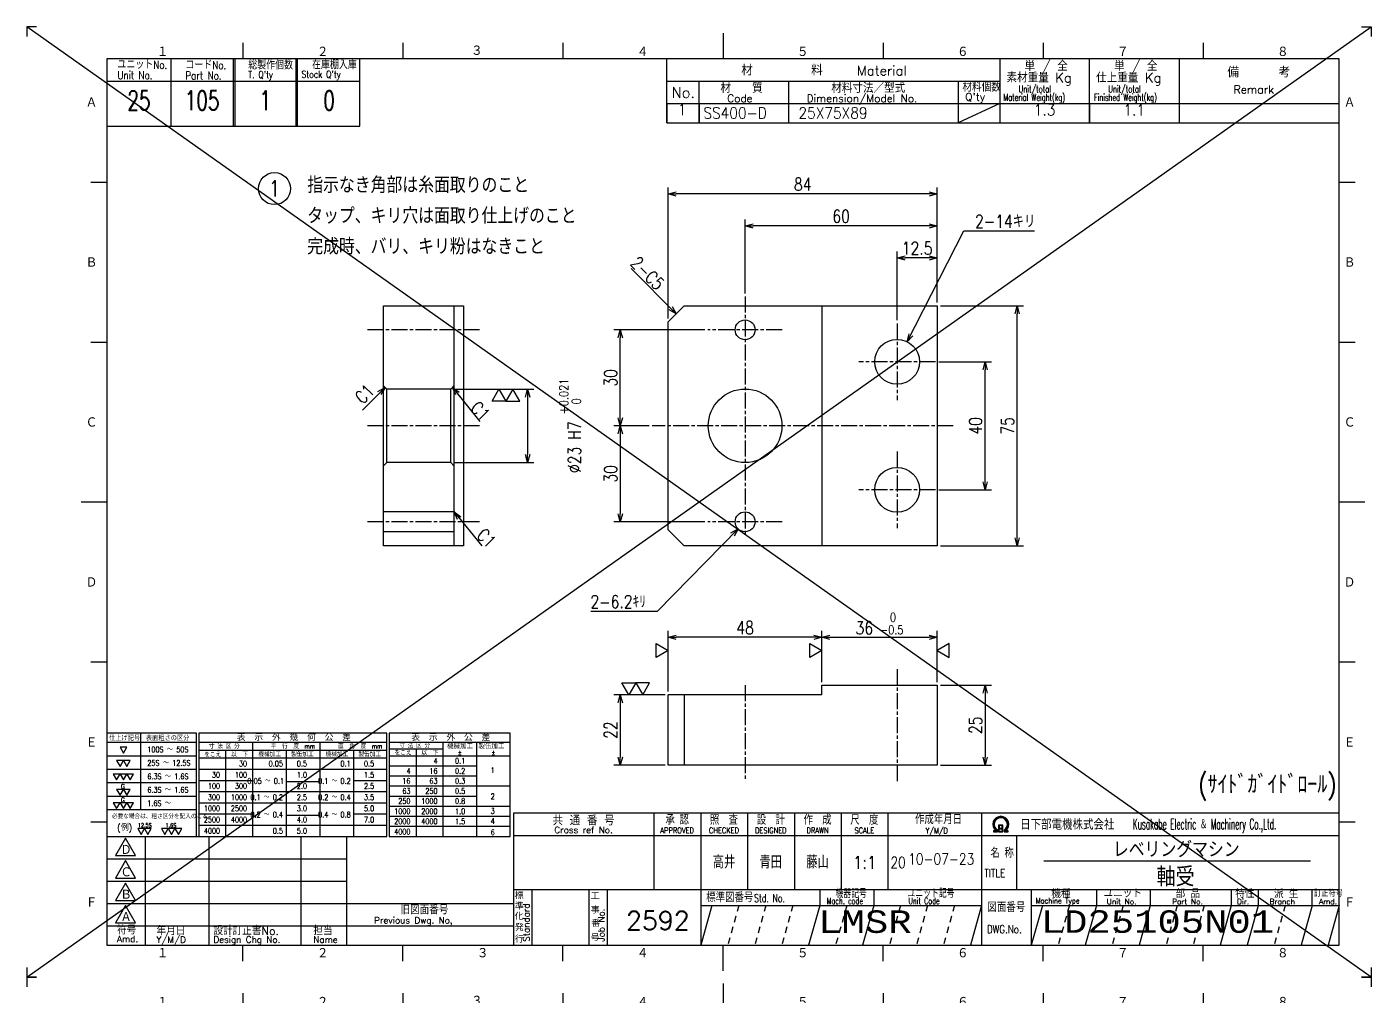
# Model space of a CAD drawing. Extents: x 0 to 420, y 0 to 594.
# Drawn here: x 0 to 420, y 291.1 to 594 of the extents above; entities that cross this region are included whole.
import ezdxf
from ezdxf.enums import TextEntityAlignment as Align

# ---------------------------------------------------------------- set-up
doc = ezdxf.new("R2010")
doc.units = 0
doc.linetypes.add('GEN3A', pattern=[3.5, 2, -1.5])
doc.linetypes.add('GEN7A', pattern=[7.5, 5, -0.75, 1, -0.75])
doc.layers.get('0').update_dxf_attribs({"linetype": 'CONTINUOUS'})
doc.layers.get('DEFPOINTS').update_dxf_attribs({"linetype": 'CONTINUOUS'})
for name, color, linetype in [('2', 5, 'CONTINUOUS'), ('4', 3, 'CONTINUOUS'), ('5', 3, 'CONTINUOUS'), ('6', 52, 'CONTINUOUS'), ('7A', 4, 'GEN7A'), ('8', 1, 'CONTINUOUS'), ('RAHM2', 1, 'CONTINUOUS'), ('RAHM3', 52, 'CONTINUOUS')]:
    doc.layers.add(name, color=color, linetype=linetype)
doc.styles.add('DIMENSION', font='monotxt.shx', dxfattribs={"bigfont": 'bigfont.shx'})
doc.styles.get("Standard").update_dxf_attribs({"font": 'romans.shx', "width": 0.8, "bigfont": 'extfont.shx'})
doc.dimstyles.new('GEN-ISO', dxfattribs={"dimtxt": 4, "dimasz": 2.5, "dimexe": 2, "dimexo": 1, "dimgap": 1, "dimtad": 3, "dimdec": 3, "dimrnd": 0.001, "dimdsep": 46, "dimtxsty": 'Standard', "dimblk": 'OPEN30', "dimcen": 0, "dimclrt": 52, "dimadec": 0, "dimazin": 0, "dimtp": 0.1, "dimtm": 0.1, "dimtfac": 0.6, "dimtdec": 3, "dimtmove": 0, "dimatfit": 3, "dimldrblk": 'OPEN30', "dimfxl": 1, "dimarcsym": 0})

# ---------------------------------------------------------------- blocks, each defined once
blk = doc.blocks.new('1A3ﾌﾞﾋﾝ')
at = {"layer": 'RAHM2', "color": 5, "linetype": 'Continuous'}
for p, q in [((3, 297), (0, 297)), ((0, 297), (0, 294)), ((217.5, 295), (217.5, 287)), ((417, 297), (420, 297)), ((420, 297), (420, 294)), ((67.5, 292), (67.5, 287)), ((117.5, 292), (117.5, 287)), ((167.5, 292), (167.5, 287)), ((267.5, 292), (267.5, 287)), ((317.5, 292), (317.5, 287)), ((367.5, 292), (367.5, 287)), ((410, 287), (25, 287)), ((25, 287), (25, 10)), ((104, 266), (104, 287)), ((410, 10), (410, 287)), ((25, 266), (64.5, 266)), ((64.5, 266), (104, 266)), ((20, 248.5), (25, 248.5)), ((410, 248.5), (415, 248.5)), ((20, 198.5), (25, 198.5)), ((410, 198.5), (415, 198.5)), ((17, 148.5), (25, 148.5)), ((410, 148.5), (418, 148.5)), ((20, 98.5), (25, 98.5)), ((410, 98.5), (415, 98.5)), ((20, 48.5), (25, 48.5)), ((410, 48.5), (415, 48.5)), ((25, 10), (410, 10)), ((67.5, 5), (67.5, 10)), ((117.5, 5), (117.5, 10)), ((217.5, 2), (217.5, 10)), ((267.5, 5), (267.5, 10)), ((317.5, 5), (317.5, 10)), ((367.5, 5), (367.5, 10)), ((0, 3), (0, 0)), ((0, 0), (3, 0)), ((420, 0), (417, 0)), ((420, 3), (420, 0))]:
    blk.add_line(p, q, dxfattribs=at)
at = {"layer": 'RAHM2', "color": 7, "linetype": 'Continuous'}
for p, q in [((45, 287), (45, 266)), ((64.5, 287), (64.5, 266)), ((65, 287), (65, 266)), ((84, 287), (84, 266)), ((84.5, 287), (84.5, 266)), ((200, 267), (200, 287)), ((304, 287), (304, 267)), ((332, 267), (332, 287)), ((360, 287), (360, 267)), ((25, 280), (64.5, 280)), ((64.5, 280), (104, 280)), ((200, 280), (304, 280)), ((210, 267), (210, 280)), ((238, 280), (238, 267)), ((291, 280), (291, 267)), ((200, 273), (410, 273)), ((200, 267), (410, 267)), ((195.93, 51.26), (195.93, 27.42)), ((210.55, 51.26), (210.55, 10)), ((225.18, 51.26), (225.18, 27.42)), ((239.8, 51.26), (239.8, 27.42)), ((254.43, 51.26), (254.43, 27.42)), ((269.05, 51.26), (269.05, 27.42)), ((298.3, 51.26), (298.3, 10)), ((25, 44), (100, 44)), ((37, 44), (37, 10)), ((56.8, 44), (56.8, 10)), ((85.6, 44), (85.6, 10)), ((100, 10), (100, 44)), ((152.05, 44.26), (410, 44.26)), ((269.05, 44.26), (269.05, 27.42)), ((298.3, 44.26), (298.3, 44.26)), ((309.17, 44.26), (309.17, 27.42)), ((25, 37), (100, 37)), ((25, 30), (100, 30)), ((152.05, 27.42), (410, 27.42)), ((157.77, 27.42), (157.77, 10)), ((175.59, 27.42), (175.59, 10)), ((181.3, 27.42), (181.3, 10)), ((247.73, 27.42), (247.73, 22.42)), ((264.59, 27.42), (264.59, 22.42)), ((313.83, 27.42), (313.83, 10)), ((334.15, 27.42), (334.15, 22.42)), ((351, 27.42), (351, 22.42)), ((376.29, 27.42), (376.29, 22.42)), ((384.72, 27.42), (384.72, 22.42)), ((401.57, 22.42), (401.57, 27.42)), ((25, 23), (100, 23)), ((100, 23), (152.05, 23)), ((210.55, 22.42), (298.3, 22.42)), ((313.83, 22.42), (410, 22.42)), ((25, 16), (100, 16)), ((100, 16), (152.05, 16)), ((167.5, 5), (167.5, 10))]:
    blk.add_line(p, q, dxfattribs=at)
at = {"layer": 'RAHM2', "color": 3, "linetype": 'Continuous'}
for p, q in [((317.73, 36.35), (401.03, 36.35)), ((214.02, 22.42), (210.55, 10)), ((247.73, 22.42), (244.26, 10)), ((264.59, 22.42), (261.12, 10)), ((298.3, 22.42), (294.83, 10)), ((334.15, 22.42), (330.68, 10)), ((351, 22.42), (347.54, 10)), ((376.29, 22.42), (372.82, 10)), ((384.72, 22.42), (381.25, 10)), ((410, 22.42), (406.54, 10))]:
    blk.add_line(p, q, dxfattribs=at)
at = {"layer": 'RAHM2', "color": 3, "linetype": 'GEN3A'}
for p, q in [((222.44, 22.42), (218.98, 10)), ((230.87, 22.42), (227.41, 10)), ((239.3, 22.42), (235.84, 10)), ((256.16, 22.42), (252.69, 10)), ((273.01, 22.42), (269.55, 10)), ((281.44, 22.42), (277.98, 10)), ((289.87, 22.42), (286.41, 10)), ((325.72, 22.42), (322.25, 10)), ((342.57, 22.42), (339.11, 10)), ((359.43, 22.42), (355.97, 10)), ((367.86, 22.42), (364.39, 10)), ((393.14, 22.42), (389.68, 10))]:
    blk.add_line(p, q, dxfattribs=at)
at = {"layer": 'RAHM2', "color": 5, "linetype": 'Continuous'}
blk.add_lwpolyline([(410, 51.26), (152.05, 51.26), (152.05, 10)], dxfattribs=at)
at = {"layer": 'RAHM2', "color": 7, "linetype": 'Continuous'}
for points in [[(303.62, 47.51), (303.62, 45.4), (304.92, 45.4), (304.92, 47.51), (303.62, 47.51)], [(303.77, 47.36), (303.77, 46.53), (304.77, 46.53), (304.77, 47.36), (303.77, 47.36)], [(304.77, 46.38), (304.77, 45.55), (303.77, 45.55), (303.77, 46.38), (304.77, 46.38)], [(302.02, 45.4), (303.22, 45.4), (303.22, 46.01)], [(302.02, 45.58), (302.97, 45.58), (302.97, 45.91)], [(302.72, 45.82), (302.72, 45.75), (302.02, 45.75), (302.02, 45.4)], [(305.32, 45.98), (305.32, 45.4), (306.58, 45.4), (306.58, 45.75), (305.85, 45.75), (305.85, 45.8)], [(305.57, 45.87), (305.57, 45.58), (306.58, 45.58)]]:
    blk.add_lwpolyline(points, dxfattribs=at)
for points in [[(30.79, 43.41), (27.65, 37.97), (33.92, 37.97)], [(30.79, 36.41), (27.65, 30.97), (33.92, 30.97)], [(30.79, 29.41), (27.65, 23.97), (33.92, 23.97)], [(30.79, 22.41), (27.65, 16.97), (33.92, 16.97)]]:
    blk.add_lwpolyline(points, close=True, dxfattribs=at)
at = {"layer": 'RAHM2', "color": 3, "linetype": 'Continuous'}
for points in [[(317.29, 22.42), (313.83, 10)], [(401.57, 22.42), (401.57, 22.42), (398.11, 10)]]:
    blk.add_lwpolyline(points, dxfattribs=at)
at = {"layer": 'RAHM2', "color": 7, "linetype": 'Continuous'}
for radius, start, end in [(2.5, 308.2706, 230.8952), (2.28, 303.9949, 234.4013), (2.06, 299.8294, 238.4756)]:
    blk.add_arc((304.3, 47.76), radius, start, end, dxfattribs=at)
at = {"layer": 'RAHM2', "color": 5, "linetype": 'Continuous'}
for s, p in [('１', (40.6, 287.58)), ('２', (90.6, 287.58)), ('４', (190.6, 287.58)), ('５', (240.6, 287.58)), ('６', (290.6, 287.58)), ('７', (340.6, 287.58)), ('８', (390.6, 287.58)), ('Ａ', (18.36, 271.74)), ('Ａ', (411.44, 271.74)), ('Ｂ', (18.36, 221.74)), ('Ｂ', (411.44, 221.74)), ('Ｃ', (18.36, 171.74)), ('Ｃ', (411.44, 171.74)), ('Ｄ', (18.36, 121.74)), ('Ｄ', (411.44, 121.74)), ('Ｅ', (18.36, 71.74)), ('Ｅ', (411.44, 71.74)), ('Ｆ', (18.36, 21.74)), ('Ｆ', (411.44, 21.74)), ('１', (40.6, 5.87)), ('２', (90.6, 5.87)), ('３', (140.6, 5.87)), ('４', (190.6, 5.87)), ('５', (240.6, 5.87)), ('６', (290.6, 5.87)), ('７', (340.6, 5.87)), ('８', (390.6, 5.87))]:
    blk.add_text(s, height=3.31, dxfattribs=at).set_placement(p)
blk.add_text('３', height=3.31, dxfattribs=at).set_placement((140.6, 289.58), align=Align.MIDDLE)
at = {"layer": 'RAHM2', "color": 7, "linetype": 'Continuous'}
for s, height, width, p in [('ユニットNo.', 2.5, 0.8, (28.29, 283.92)), ('コードNo.', 2.5, 0.8, (49.52, 283.81)), ('総製作個数', 2.5, 0.8, (69.17, 283.72)), ('在庫棚入庫', 2.5, 0.8, (89.08, 283.82)), ('Unit No.', 2.5, 0.8, (28.29, 280.64)), ('Part No.', 2.5, 0.8, (49.52, 280.53)), ("T. Q'ty", 2.2, 0.8, (69.17, 280.96)), ("Stock Q'ty", 2.2, 0.8, (85.8, 281.06)), ('材料個数', 3, 0.8, (292.32, 276.75)), ('Unit/total', 2.2, 0.7, (309.86, 276.49)), ('Unit/total', 2.2, 0.7, (337.86, 276.49)), ('Material Weight(kg)', 2.2, 0.68, (305.1, 273.86)), ('Finished Weight(kg)', 2.2, 0.68, (333.46, 273.86)), ('作成年月日', 3, 0.7, (277.49, 47.82)), ('Y/M/D', 1.8, 0.8, (280.79, 44.87)), ('Kusakabe Electric ＆ Machinery Co.,Ltd.', 3.3108, 0.5, (345.56, 46.19)), ('名 称', 3, 0.7, (301.06, 37.33)), ('20', 3.5, 0.8, (269.81, 34.08)), ('TITLE', 2.5, 0.8, (299.18, 31.25)), ('標準図番号', 3, 0.7, (212.26, 23.44)), ('Std. No.', 2.5, 0.7, (227.23, 23.44)), ('機器記号', 2.5, 0.7, (252.65, 24.77)), ('ユニット記号', 2.5, 0.7, (275.14, 24.85)), ('訂正符号', 2, 0.8, (402.2, 25.16)), ('Mach. code', 2, 0.7, (249.86, 22.83)), ('Unit Code', 2, 0.7, (275.45, 22.83)), ('図面番号', 3, 0.7, (300.15, 20.37)), ('Machine Type', 1.7, 0.9, (315.15, 23.05))]:
    blk.add_text(s, height=height, dxfattribs=dict(at, width=width)).set_placement(p)
for s, height, p in [('単 / 全', 3, (311.71, 283.26)), ('単 / 全', 3, (339.71, 283.26)), ('材\u3000\u3000\u3000\u3000\u3000料', 3.311, (223.18, 281.82)), ('Material', 3, (259.34, 281.82)), ('素材重量 Kg', 3, (306.08, 279.63)), ('仕上重量 Kg', 3, (334.08, 279.63)), ('備     考', 3.311, (375.08, 281.21)), ('No.', 3.311, (201.5, 274.82)), ('材\u3000\u3000質', 3, (216.68, 276.39)), ('材料寸法／型式', 3, (251.33, 276.39)), ('Remark', 2.5, (377.03, 276.16)), ('Code', 2.4, (218.82, 273.45)), ('Dimension/Model No.', 2.4, (243.65, 273.45)), ("Q'ty", 2.4, (293.19, 273.93)), ('Ｄ', 3.2, (29.23, 38.2)), ('Ｃ', 3.2, (29.23, 31.2)), ('Ｂ', 3.2, (29.23, 24.2)), ('標', 2, (152.44, 24.43)), ('工', 2, (176.15, 24.24)), ('機種', 2.4, (320.08, 24.76)), ('ユニット', 2.4, (336.39, 24.96)), ('部 品', 2.4, (358.93, 24.79)), ('特性', 2.4, (377.55, 24.78)), ('派 生', 2.4, (389.65, 24.72)), ('旧図面番号', 2.5, (116.71, 19.69)), ('準', 2, (152.47, 21.11)), ('事', 2, (176.17, 19.92)), ('Unit No.', 1.7, (337.39, 22.76)), ('Part No.', 1.7, (357.81, 22.76)), ('Dir.', 1.7, (378.09, 22.76)), ('Branch', 1.7, (388.28, 22.76)), ('Amd.', 1.7, (403.74, 22.76)), ('Ａ', 3.2, (29.23, 17.2)), ('Previous Dwg. No,', 2, (108.5, 16.75)), ('化', 2, (152.37, 17.95)), ('番', 2, (176.31, 15.76)), ('Amd.', 2, (28.17, 10.93)), ('符号', 2.5, (28.17, 13.37)), ('Y/M/D', 2, (40.49, 10.7)), ('年月日', 2.5, (40.49, 13.14)), ('設計訂正書No.', 2.5, (58.29, 13.18)), ('Design Chg No.', 2, (58.29, 10.75)), ('担当', 2.5, (89.5, 13.18)), ('Name', 2, (89.5, 10.75)), ('行', 2, (152.46, 10.82)), ('発', 2, (152.46, 14.47)), ('号', 2, (176.11, 11.28))]:
    blk.add_text(s, height=height, dxfattribs=at).set_placement(p)
for s, height, p in [('共 通 番 号', 3, (173.93, 49.14)), ('Cross ref No.', 2, (173.93, 46.01))]:
    blk.add_text(s, height=height, dxfattribs=at).set_placement(p, align=Align.MIDDLE)
for s, height, width, p in [('承 認', 3, 0.7, (203.18, 49.35)), ('照  査', 3, 0.7, (217.8, 49.35)), ('設  計', 3, 0.7, (232.43, 49.35)), ('作  成', 3, 0.7, (247.05, 49.35)), ('尺  度', 3, 0.7, (261.67, 49.35)), ('APPROVED', 1.8, 0.8, (203.18, 45.85)), ('CHECKED', 1.8, 0.8, (217.8, 45.85)), ('DESIGNED', 1.8, 0.8, (232.43, 45.85)), ('DRAWN', 1.8, 0.8, (247.05, 45.85)), ('SCALE', 1.8, 0.8, (261.67, 45.85)), ('DWG.No.', 2.5, 0.8, (305.41, 14.96))]:
    blk.add_text(s, height=height, dxfattribs=dict(at, width=width)).set_placement(p, align=Align.MIDDLE)
at = {"layer": 'RAHM2', "color": 7, "linetype": 'Continuous', "width": 0.844147}
blk.add_text('日下部電機株式会社', height=3.311, dxfattribs=at).set_placement((310.35, 46.06), (339.79, 46.06), align=Align.FIT)
at = {"layer": 'RAHM2', "color": 7, "linetype": 'Continuous'}
for s, p in [('Standard', (157.07, 11.05)), ('Job No.', (180.5, 11.05))]:
    blk.add_text(s, height=2, rotation=90, dxfattribs=at).set_placement(p)
at = {"layer": 'RAHM2', "color": 5, "linetype": 'Continuous', "width": 0.7}
for tag, p in [('HEADER3', (35, 274.01)), ('HEADER4', (54.75, 274)), ('HEADER15', (74.49, 274)), ('HEADER16', (94.43, 274))]:
    blk.add_attdef(tag, text='', height=6, dxfattribs=at).set_placement(p, align=Align.MIDDLE)
at = {"layer": 'RAHM2', "color": 7, "linetype": 'Continuous'}
blk.add_attdef('HEADER5', text='', height=2.5, dxfattribs=at).set_placement((63.69, 267.1), align=Align.BOTTOM_RIGHT)
for tag, height, width, p in [('HEADER1', 5, 0.9, (359.12, 40.15)), ('HEADER7', 5, 0.8, (174.38, 35.8)), ('GEN-TITLE-SCA', 4, 0.85, (261.79, 35.85)), ('HEADER2', 6, 0.9, (358.89, 31.68)), ('HEADER11', 3.2, 0.63, (46.91, 19.38)), ('HEADER9', 3.33, 0.8, (71.4, 19.2)), ('HEADER10', 3.5, 0.8, (92.57, 19.22)), ('HEADER14', 3.31, 0.8, (126.54, 12.82))]:
    blk.add_attdef(tag, text='', height=height, dxfattribs=dict(at, width=width)).set_placement(p, align=Align.MIDDLE)
at = {"layer": 'RAHM2', "color": 7, "linetype": 'Continuous', "width": 0.8}
blk.add_attdef('GEN-TITLE-DAT', text='', height=3.5, dxfattribs=at).set_placement((275.35, 34.1), align=Align.BOTTOM_LEFT)
at = {"layer": 'RAHM2', "color": 5, "linetype": 'Continuous'}
blk.add_attdef('HEADER6', text='', height=5.8, dxfattribs=at).set_placement((207.09, 13.03), align=Align.BOTTOM_RIGHT)
at = {"layer": 'RAHM2', "color": 5, "linetype": 'Continuous', "style": 'DIMENSION', "width": 1.2}
for tag, p in [('HEADER13', (213.56, 11.75)), ('HEADER12', (247.26, 11.72)), ('GEN-TITLE-DWG', (316.79, 11.74))]:
    blk.add_attdef(tag, text='', height=7.02, dxfattribs=at).set_placement(p, align=Align.BOTTOM_LEFT)
blk.add_attdef('HEADER8', text='', height=7.02, dxfattribs=at).set_placement((406.69, 11.71), align=Align.BOTTOM_RIGHT)
blk = doc.blocks.new('_Open30')
at = {"color": 0, "linetype": 'ByBlock', "lineweight": -2}
for p, q in [((-1, 0.27), (0, 0)), ((0, 0), (-1, -0.27)), ((0, 0), (-1, 0))]:
    blk.add_line(p, q, dxfattribs=at)
blk = doc.blocks.new('*D21')
at = {"layer": '5', "color": 0, "lineweight": -2, "transparency": 16777216}
for p, q in [((194.41, 469.31), (183.41, 469.31)), ((185.41, 466.81), (185.41, 441.81)), ((211.81, 439.31), (183.41, 439.31))]:
    blk.add_line(p, q, dxfattribs=at)
at = {"layer": 'DEFPOINTS', "color": 0, "transparency": 16777216}
for p in [(195.41, 469.31), (185.41, 439.31), (212.81, 439.31)]:
    blk.add_point(p, dxfattribs=at)
at = {"layer": '5', "color": 0, "lineweight": -2, "transparency": 16777216, "xscale": 2.5, "yscale": 2.5, "zscale": 2.5}
for p, rotation in [((185.41, 469.31), 90), ((185.41, 439.31), 270)]:
    blk.add_blockref('_Open30', p, dxfattribs=dict(at, rotation=rotation))
at = {"layer": '5', "color": 52, "transparency": 16777216, "insert": (182.41, 454.31), "char_height": 4, "attachment_point": 5, "rotation": 90}
blk.add_mtext('30', dxfattribs=at)
blk = doc.blocks.new('*D22')
at = {"layer": '5', "color": 0, "lineweight": -2, "transparency": 16777216}
for p, q in [((284.91, 489.31), (301.41, 489.31)), ((299.41, 451.81), (299.41, 486.81)), ((284.91, 449.31), (301.41, 449.31))]:
    blk.add_line(p, q, dxfattribs=at)
at = {"layer": 'DEFPOINTS', "color": 0, "transparency": 16777216}
for p in [(283.91, 489.31), (299.41, 489.31), (283.91, 449.31)]:
    blk.add_point(p, dxfattribs=at)
at = {"layer": '5', "color": 0, "lineweight": -2, "transparency": 16777216, "xscale": 2.5, "yscale": 2.5, "zscale": 2.5}
for p, rotation in [((299.41, 489.31), 90), ((299.41, 449.31), 270)]:
    blk.add_blockref('_Open30', p, dxfattribs=dict(at, rotation=rotation))
at = {"layer": '5', "color": 52, "transparency": 16777216, "insert": (296.41, 469.31), "char_height": 4, "attachment_point": 5, "rotation": 90}
blk.add_mtext('40', dxfattribs=at)
blk = doc.blocks.new('*D23')
at = {"layer": '5', "color": 0, "lineweight": -2, "transparency": 16777216}
for p, q in [((285.41, 506.81), (311.41, 506.81)), ((309.41, 434.31), (309.41, 504.31)), ((285.41, 431.81), (311.41, 431.81))]:
    blk.add_line(p, q, dxfattribs=at)
at = {"layer": 'DEFPOINTS', "color": 0, "transparency": 16777216}
for p in [(284.41, 506.81), (309.41, 506.81), (284.41, 431.81)]:
    blk.add_point(p, dxfattribs=at)
at = {"layer": '5', "color": 0, "lineweight": -2, "transparency": 16777216, "xscale": 2.5, "yscale": 2.5, "zscale": 2.5}
for p, rotation in [((309.41, 506.81), 90), ((309.41, 431.81), 270)]:
    blk.add_blockref('_Open30', p, dxfattribs=dict(at, rotation=rotation))
at = {"layer": '5', "color": 52, "transparency": 16777216, "insert": (306.41, 469.31), "char_height": 4, "attachment_point": 5, "rotation": 90}
blk.add_mtext('75', dxfattribs=at)
blk = doc.blocks.new('*D24')
at = {"layer": '5', "color": 0, "lineweight": -2, "transparency": 16777216}
for p, q in [((271.91, 502.31), (271.91, 523.81)), ((281.91, 521.81), (274.41, 521.81)), ((284.41, 507.81), (284.41, 523.81))]:
    blk.add_line(p, q, dxfattribs=at)
at = {"layer": 'DEFPOINTS', "color": 0, "transparency": 16777216}
for p in [(271.91, 521.81), (284.41, 506.81), (271.91, 501.31)]:
    blk.add_point(p, dxfattribs=at)
at = {"layer": '5', "color": 0, "lineweight": -2, "transparency": 16777216, "xscale": 2.5, "yscale": 2.5, "zscale": 2.5, "rotation": 180}
blk.add_blockref('_Open30', (271.91, 521.81), dxfattribs=at)
at = {"layer": '5', "color": 0, "lineweight": -2, "transparency": 16777216, "xscale": 2.5, "yscale": 2.5, "zscale": 2.5}
blk.add_blockref('_Open30', (284.41, 521.81), dxfattribs=at)
at = {"layer": '5', "color": 52, "transparency": 16777216, "insert": (278.16, 524.81), "char_height": 4, "attachment_point": 5}
blk.add_mtext('12.5', dxfattribs=at)
blk = doc.blocks.new('*D25')
at = {"layer": '5', "color": 0, "lineweight": -2, "transparency": 16777216}
for p, q in [((248.41, 389.23), (248.41, 405.23)), ((250.91, 403.23), (281.91, 403.23)), ((284.41, 389.23), (284.41, 405.23))]:
    blk.add_line(p, q, dxfattribs=at)
at = {"layer": 'DEFPOINTS', "color": 0, "transparency": 16777216}
for p in [(284.41, 403.23), (248.41, 388.23), (284.41, 388.23)]:
    blk.add_point(p, dxfattribs=at)
at = {"layer": '5', "color": 0, "lineweight": -2, "transparency": 16777216, "xscale": 2.5, "yscale": 2.5, "zscale": 2.5, "rotation": 180}
blk.add_blockref('_Open30', (248.41, 403.23), dxfattribs=at)
at = {"layer": '5', "color": 0, "lineweight": -2, "transparency": 16777216, "xscale": 2.5, "yscale": 2.5, "zscale": 2.5}
blk.add_blockref('_Open30', (284.41, 403.23), dxfattribs=at)
at = {"layer": '5', "color": 52, "transparency": 16777216, "insert": (266.41, 407.5), "char_height": 4, "attachment_point": 5}
blk.add_mtext('36 \\H2.8;\\S  0^ -0.5;', dxfattribs=at)
blk = doc.blocks.new('*D26')
at = {"layer": '5', "color": 0, "lineweight": -2, "transparency": 16777216}
for p, q in [((200.41, 386.23), (200.41, 405.23)), ((245.91, 403.23), (202.91, 403.23)), ((248.41, 389.23), (248.41, 405.23))]:
    blk.add_line(p, q, dxfattribs=at)
at = {"layer": 'DEFPOINTS', "color": 0, "transparency": 16777216}
for p in [(200.41, 403.23), (248.41, 388.23), (200.41, 385.23)]:
    blk.add_point(p, dxfattribs=at)
at = {"layer": '5', "color": 0, "lineweight": -2, "transparency": 16777216, "xscale": 2.5, "yscale": 2.5, "zscale": 2.5, "rotation": 180}
blk.add_blockref('_Open30', (200.41, 403.23), dxfattribs=at)
at = {"layer": '5', "color": 0, "lineweight": -2, "transparency": 16777216, "xscale": 2.5, "yscale": 2.5, "zscale": 2.5}
blk.add_blockref('_Open30', (248.41, 403.23), dxfattribs=at)
at = {"layer": '5', "color": 52, "transparency": 16777216, "insert": (224.41, 406.23), "char_height": 4, "attachment_point": 5}
blk.add_mtext('48', dxfattribs=at)
blk = doc.blocks.new('*D27')
at = {"layer": '5', "color": 0, "lineweight": -2, "transparency": 16777216}
for p, q in [((200.41, 502.81), (200.41, 543.81)), ((281.91, 541.81), (202.91, 541.81)), ((284.41, 507.81), (284.41, 543.81))]:
    blk.add_line(p, q, dxfattribs=at)
at = {"layer": 'DEFPOINTS', "color": 0, "transparency": 16777216}
for p in [(200.41, 541.81), (284.41, 506.81), (200.41, 501.81)]:
    blk.add_point(p, dxfattribs=at)
at = {"layer": '5', "color": 0, "lineweight": -2, "transparency": 16777216, "xscale": 2.5, "yscale": 2.5, "zscale": 2.5, "rotation": 180}
blk.add_blockref('_Open30', (200.41, 541.81), dxfattribs=at)
at = {"layer": '5', "color": 0, "lineweight": -2, "transparency": 16777216, "xscale": 2.5, "yscale": 2.5, "zscale": 2.5}
blk.add_blockref('_Open30', (284.41, 541.81), dxfattribs=at)
at = {"layer": '5', "color": 52, "transparency": 16777216, "insert": (242.41, 544.81), "char_height": 4, "attachment_point": 5}
blk.add_mtext('84', dxfattribs=at)
blk = doc.blocks.new('*D28')
at = {"layer": '5', "color": 0, "lineweight": -2, "transparency": 16777216}
for p, q in [((224.41, 510.71), (224.41, 533.81)), ((284.41, 507.81), (284.41, 533.81)), ((281.91, 531.81), (226.91, 531.81))]:
    blk.add_line(p, q, dxfattribs=at)
at = {"layer": 'DEFPOINTS', "color": 0, "transparency": 16777216}
for p in [(224.41, 531.81), (224.41, 509.71), (284.41, 506.81)]:
    blk.add_point(p, dxfattribs=at)
at = {"layer": '5', "color": 0, "lineweight": -2, "transparency": 16777216, "xscale": 2.5, "yscale": 2.5, "zscale": 2.5, "rotation": 180}
blk.add_blockref('_Open30', (224.41, 531.81), dxfattribs=at)
at = {"layer": '5', "color": 0, "lineweight": -2, "transparency": 16777216, "xscale": 2.5, "yscale": 2.5, "zscale": 2.5}
blk.add_blockref('_Open30', (284.41, 531.81), dxfattribs=at)
at = {"layer": '5', "color": 52, "transparency": 16777216, "insert": (254.41, 534.81), "char_height": 4, "attachment_point": 5}
blk.add_mtext('60', dxfattribs=at)
blk = doc.blocks.new('*D29')
at = {"layer": '5', "color": 0, "lineweight": -2, "transparency": 16777216}
for p, q in [((199.41, 385.23), (183.41, 385.23)), ((185.41, 382.73), (185.41, 365.73)), ((199.41, 363.23), (183.41, 363.23))]:
    blk.add_line(p, q, dxfattribs=at)
at = {"layer": 'DEFPOINTS', "color": 0, "transparency": 16777216}
for p in [(200.41, 385.23), (185.41, 363.23), (200.41, 363.23)]:
    blk.add_point(p, dxfattribs=at)
at = {"layer": '5', "color": 0, "lineweight": -2, "transparency": 16777216, "xscale": 2.5, "yscale": 2.5, "zscale": 2.5}
for p, rotation in [((185.41, 385.23), 90), ((185.41, 363.23), 270)]:
    blk.add_blockref('_Open30', p, dxfattribs=dict(at, rotation=rotation))
at = {"layer": '5', "color": 52, "transparency": 16777216, "insert": (182.41, 374.23), "char_height": 4, "attachment_point": 5, "rotation": 90}
blk.add_mtext('22', dxfattribs=at)
blk = doc.blocks.new('*D30')
at = {"layer": '5', "color": 0, "lineweight": -2, "transparency": 16777216}
for p, q in [((285.41, 388.23), (301.41, 388.23)), ((299.41, 385.73), (299.41, 365.73)), ((285.41, 363.23), (301.41, 363.23))]:
    blk.add_line(p, q, dxfattribs=at)
at = {"layer": 'DEFPOINTS', "color": 0, "transparency": 16777216}
for p in [(284.41, 388.23), (284.41, 363.23), (299.41, 363.23)]:
    blk.add_point(p, dxfattribs=at)
at = {"layer": '5', "color": 0, "lineweight": -2, "transparency": 16777216, "xscale": 2.5, "yscale": 2.5, "zscale": 2.5}
for p, rotation in [((299.41, 388.23), 90), ((299.41, 363.23), 270)]:
    blk.add_blockref('_Open30', p, dxfattribs=dict(at, rotation=rotation))
at = {"layer": '5', "color": 52, "transparency": 16777216, "insert": (296.41, 375.73), "char_height": 4, "attachment_point": 5, "rotation": 90}
blk.add_mtext('25', dxfattribs=at)
blk = doc.blocks.new('*D31')
at = {"layer": '5', "color": 0, "lineweight": -2, "transparency": 16777216}
for p, q in [((133.43, 480.81), (158.43, 480.81)), ((156.43, 478.31), (156.43, 460.31)), ((133.43, 457.81), (158.43, 457.81))]:
    blk.add_line(p, q, dxfattribs=at)
at = {"layer": 'DEFPOINTS', "color": 0, "transparency": 16777216}
for p in [(132.43, 480.81), (132.43, 457.81), (156.43, 457.81)]:
    blk.add_point(p, dxfattribs=at)
at = {"layer": '5', "color": 0, "lineweight": -2, "transparency": 16777216, "xscale": 2.5, "yscale": 2.5, "zscale": 2.5}
for p, rotation in [((156.43, 480.81), 90), ((156.43, 457.81), 270)]:
    blk.add_blockref('_Open30', p, dxfattribs=dict(at, rotation=rotation))
at = {"layer": '5', "color": 52, "transparency": 16777216, "insert": (169.73, 469.31), "char_height": 4, "attachment_point": 5, "rotation": 90}
blk.add_mtext('%%C23 H7 \\H2.8;\\S+0.021^   0;', dxfattribs=at)
blk = doc.blocks.new('STDBUHIN')
at = {"color": 7}
for p, q in [((0, 0), (0, -6)), ((10, 0), (10, -6)), ((38, 0), (38, -6)), ((91, 0), (91, -6)), ((104, 0), (104, -6)), ((132, 0), (132, -6)), ((160, 0), (160, -6)), ((0, -6), (210, -6))]:
    blk.add_line(p, q, dxfattribs=at)
at = {"layer": 'RAHM3', "color": 7, "width": 0.9}
for tag, p in [('1GENST', (4.710911, -4.609434)), ('4GENST', (96.434633, -4.658422)), ('5GENST', (118, -4.729)), ('6GENST', (146, -4.729))]:
    blk.add_attdef(tag, text='', height=3.5, dxfattribs=at).set_placement(p, align=Align.BOTTOM_CENTER)
at = {"layer": 'RAHM3', "color": 7}
for tag, p, width in [('2GENST', (11.373533, -4.658422), 0.8), ('3GENST', (41.070972, -4.658422), 0.8), ('7GENST', (162.759538, -4.671383), 0.9)]:
    blk.add_attdef(tag, p, '', height=3.5, dxfattribs=dict(at, width=width))
blk = doc.blocks.new('GENBALLOON1')
blk.add_circle((0, 0), 5)
at = {"flags": 1}
blk.add_attdef('GEN_PARENT', text='', height=2.5, dxfattribs=at).set_placement((0, 0), align=Align.MIDDLE)
blk.add_attdef('REF_NO', text='', height=3.5).set_placement((0, 0), align=Align.MIDDLE)
at = {"color": 7, "flags": 1}
for tag, p in [('5GENINF', (6.43, 0.96)), ('6GENINF', (6.43, 0.63)), ('7GENINF', (6.43, 0.3)), ('8GENINF', (6.43, -0.04)), ('9GENINF', (6.43, -0.37)), ('3GENINF', (6.43, -2.34)), ('4GENINF', (6.43, -2.67)), ('10GENINF', (6.43, -0.7)), ('11GENINF', (6.43, -1)), ('12GENINF', (6.43, -1.34)), ('13GENINF', (6.43, -1.67)), ('14GENINF', (6.43, -2)), ('15GENINF', (6.43, -3)), ('16GENINF', (6.43, -3.34)), ('17GENINF', (6.43, -3.7)), ('18GENINF', (6.43, -4.04)), ('19GENINF', (6.43, -4.37)), ('20GENINF', (6.43, -4.7)), ('21GENINF', (6.43, -5.04)), ('22GENINF', (6.43, -5.37))]:
    blk.add_attdef(tag, p, '', height=0.2, dxfattribs=at)
blk = doc.blocks.new('*D32')
at = {"layer": '5', "color": 0, "lineweight": -2, "transparency": 16777216}
for p, q in [((211.81, 499.31), (183.41, 499.31)), ((185.41, 471.81), (185.41, 496.81)), ((194.41, 469.31), (183.41, 469.31))]:
    blk.add_line(p, q, dxfattribs=at)
at = {"layer": 'DEFPOINTS', "color": 0, "transparency": 16777216}
for p in [(185.41, 499.31), (212.81, 499.31), (195.41, 469.31)]:
    blk.add_point(p, dxfattribs=at)
at = {"layer": '5', "color": 0, "lineweight": -2, "transparency": 16777216, "xscale": 2.5, "yscale": 2.5, "zscale": 2.5}
for p, rotation in [((185.41, 499.31), 90), ((185.41, 469.31), 270)]:
    blk.add_blockref('_Open30', p, dxfattribs=dict(at, rotation=rotation))
at = {"layer": '5', "color": 52, "transparency": 16777216, "insert": (182.41, 484.31), "char_height": 4, "attachment_point": 5, "rotation": 90}
blk.add_mtext('30', dxfattribs=at)
blk = doc.blocks.new('A$C2A7F1BD4')
for p, q in [((0, 29.4), (28, 29.4)), ((10.5, 32.2), (10.5, 8.4)), ((28.7, 29.4), (87.5, 29.4)), ((28.7, 26.95), (87.5, 26.95)), ((37.1, 26.95), (37.1, 0)), ((45.5, 29.4), (45.5, 0)), ((56, 26.95), (56, 0)), ((66.5, 29.4), (66.5, 0)), ((77, 26.95), (77, 0)), ((88.2, 29.4), (126, 29.4)), ((88.2, 27.3), (105, 27.3)), ((96.6, 27.3), (96.6, 0)), ((105, 29.4), (105, 0)), ((115.5, 29.4), (115.5, 0)), ((28.7, 24.5), (87.5, 24.5)), ((88.2, 25.2), (126, 25.2)), ((0, 8.4), (28, 8.4))]:
    blk.add_line(p, q)
for points in [[(5.16, 26.02), (6.22, 27.86), (4.1, 27.86), (5.16, 26.02)], [(4.1, 21.82), (5.16, 23.66), (3.04, 23.66), (4.1, 21.82)], [(6.22, 21.82), (7.28, 23.66), (5.16, 23.66), (6.22, 21.82)], [(3.04, 17.62), (4.1, 19.46), (1.98, 19.46), (3.04, 17.62)], [(5.16, 17.62), (6.22, 19.46), (4.1, 19.46), (5.16, 17.62)], [(7.28, 17.62), (8.35, 19.46), (6.22, 19.46), (7.28, 17.62)], [(4.1, 12.86), (5.16, 14.69), (3.04, 14.69), (4.1, 12.86)], [(6.22, 12.86), (7.28, 14.69), (5.16, 14.69), (6.22, 12.86)], [(3.04, 8.66), (4.1, 10.49), (1.98, 10.49), (3.04, 8.66)], [(5.16, 8.66), (6.22, 10.49), (4.1, 10.49), (5.16, 8.66)], [(7.28, 8.66), (8.35, 10.49), (6.22, 10.49), (7.28, 8.66)], [(10.7, 0.61), (11.76, 2.45), (9.63, 2.45), (10.7, 0.61)], [(12.82, 0.61), (13.88, 2.45), (11.76, 2.45), (12.82, 0.61)], [(18.07, 0.61), (19.13, 2.45), (17.01, 2.45), (18.07, 0.61)], [(20.19, 0.61), (21.26, 2.45), (19.13, 2.45), (20.19, 0.61)], [(22.32, 0.61), (23.38, 2.45), (21.26, 2.45), (22.32, 0.61)]]:
    blk.add_lwpolyline(points, close=True)
at = {"layer": '2'}
for points in [[(0, 0), (28, 0), (28, 32.2), (0, 32.2)], [(28.7, 0), (87.5, 0), (87.5, 32.2), (28.7, 32.2)], [(88.2, 0), (126, 0), (126, 32.2), (88.2, 32.2)]]:
    blk.add_lwpolyline(points, close=True, dxfattribs=at)
at = {"layer": '4'}
for p, q in [((0, 25.2), (28, 25.2)), ((0, 21), (28, 21)), ((88.2, 22.05), (115.5, 22.05)), ((28.7, 21), (87.5, 21)), ((28.7, 17.5), (45.5, 17.5)), ((56, 17.15), (66.5, 17.15)), ((77, 17.5), (87.5, 17.5)), ((88.2, 18.9), (115.5, 18.9)), ((0, 16.8), (28, 16.8)), ((28.7, 14), (87.5, 14)), ((88.2, 15.75), (126, 15.75)), ((0, 12.6), (28, 12.6)), ((28.7, 10.5), (87.5, 10.5)), ((88.2, 12.6), (115.5, 12.6)), ((88.2, 9.45), (126, 9.45)), ((28.7, 7), (45.5, 7)), ((56, 6.65), (66.5, 6.65)), ((77, 7), (87.5, 7)), ((88.2, 6.3), (126, 6.3)), ((28.7, 3.5), (87.5, 3.5)), ((88.2, 3.15), (126, 3.15))]:
    blk.add_line(p, q, dxfattribs=at)
at = {"width": 0.9}
for s, height, p in [('仕上げ記号', 1.54, (5.53, 29.91)), ('表面粗さの区分', 1.54, (18.98, 29.91)), ('をこえ', 1.4, (33.04, 24.85)), ('寸 法 区 分', 1.4, (36.67, 27.45)), ('以\u3000下', 1.4, (41.44, 24.85)), ('機械加工', 1.4, (50.85, 24.93)), ('平\u3000行\u3000度\u3000mm', 1.4, (58.11, 27.45)), ('製缶加工', 1.4, (61.11, 24.93)), ('機械加工', 1.4, (71.85, 24.93)), ('直\u3000角\u3000度\u3000mm', 1.4, (79.11, 27.45)), ('製缶加工', 1.4, (82.11, 24.93)), ('をこえ', 1.4, (92.54, 25.38)), ('寸 法 区 分', 1.4, (96.17, 27.62)), ('以\u3000下', 1.4, (100.94, 25.38)), ('機械加工', 1.61, (110.35, 27.35)), ('%%P', 1.4, (110.27, 25.48)), ('製缶加工', 1.61, (120.13, 27.35)), ('%%P', 1.4, (120.77, 25.48))]:
    blk.add_text(s, height=height, dxfattribs=at).set_placement(p, align=Align.CENTER)
for s, p in [('表\u3000示\u3000外\u3000幾\u3000何\u3000公\u3000差', (58.43, 29.86)), ('表\u3000示\u3000外\u3000公\u3000差', (107.45, 29.86))]:
    blk.add_text(s, height=1.96).set_placement(p, align=Align.CENTER)
for s, height, width, p in [('100S ～ 50S', 1.75, 0.8, (12.64, 26.26)), ('25S ～ 12.5S', 1.75, 0.8, (12.64, 22.06)), ('0.1', 1.75, 0.8, (108.79, 22.73)), ('0.2', 1.75, 0.8, (108.79, 19.58)), ('1', 1.75, 0.8, (119.92, 19.81)), ('6.3S ～ 1.6S', 1.75, 0.8, (12.64, 17.86)), ('0.3', 1.75, 0.8, (108.79, 16.43)), ('6.3S ～ 1.6S', 1.75, 0.8, (12.64, 13.66)), ('0.5', 1.75, 0.8, (108.79, 13.28)), ('2', 1.75, 0.8, (119.92, 11.65)), ('1.6S ～ ', 1.75, 0.8, (12.64, 9.46)), ('0.8', 1.75, 0.8, (108.79, 10.13)), ('1.0', 1.75, 0.8, (108.79, 6.98)), ('3', 1.75, 0.8, (119.92, 7.04)), ('必要な場合は、粗さ区分を記入のこと', 1.4, 0.9, (1.56, 5.54)), ('1.5', 1.75, 0.8, (108.79, 3.83)), ('4', 1.75, 0.8, (119.92, 3.89)), ('(例)', 2, 0.9, (3.23, 1.73)), ('12.5S', 1.26, 0.8, (9.67, 2.83)), ('1.6S', 1.26, 0.8, (18.32, 2.83)), ('6', 1.75, 0.8, (119.92, 0.39))]:
    blk.add_text(s, height=height, dxfattribs=dict(width=width)).set_placement(p)
for s, width, p in [('30', 0.8, (43.8, 21.85)), ('0.05', 0.7, (55.02, 21.85)), ('0.5', 0.8, (62.51, 21.85)), ('0.1', 0.7, (76.19, 21.85)), ('0.5', 0.8, (83.51, 21.85)), ('4', 0.8, (94.85, 19.58)), ('16', 0.8, (103.3, 19.58)), ('4', 0.8, (103.3, 22.73)), ('30', 0.8, (35.35, 18.35)), ('100', 0.8, (43.8, 18.35)), ('0.05 ～ 0.1', 0.7, (55.36, 16.42)), ('1.0', 0.8, (62.51, 18.35)), ('0.1 ～ 0.2', 0.7, (76.19, 16.42)), ('1.5', 0.8, (83.51, 18.35)), ('16', 0.8, (94.85, 16.43)), ('63', 0.8, (103.3, 16.43)), ('300', 0.8, (35.35, 11.35)), ('100', 0.8, (35.35, 14.85)), ('1000', 0.8, (43.8, 11.35)), ('300', 0.8, (43.8, 14.85)), ('0.1 ～ 0.2', 0.7, (55.02, 11.35)), ('2.0', 0.8, (62.51, 14.85)), ('2.5', 0.8, (62.51, 11.35)), ('0.2 ～ 0.4', 0.7, (76.19, 11.35)), ('2.5', 0.8, (83.51, 14.85)), ('3.5', 0.8, (83.51, 11.35)), ('63', 0.8, (94.85, 13.28)), ('250', 0.8, (103.3, 13.28)), ('1000', 0.8, (35.35, 7.85)), ('2500', 0.8, (43.8, 7.85)), ('3.0', 0.8, (62.51, 7.85)), ('5.0', 0.8, (83.51, 7.85)), ('1000', 0.8, (94.85, 6.98)), ('250', 0.8, (94.85, 10.13)), ('2000', 0.8, (103.3, 6.98)), ('1000', 0.8, (103.3, 10.13)), ('2500', 0.8, (35.35, 4.35)), ('4000', 0.8, (43.8, 4.35)), ('0.2 ～ 0.4', 0.7, (55.02, 5.93)), ('4.0', 0.8, (62.51, 4.35)), ('0.4 ～ 0.8', 0.7, (76.19, 5.93)), ('7.0', 0.8, (83.51, 4.35)), ('2000', 0.8, (94.85, 3.83)), ('4000', 0.8, (103.3, 3.83)), ('4000', 0.8, (35.35, 0.85)), ('0.5', 0.7, (55.02, 0.85)), ('5.0', 0.8, (62.51, 0.85)), ('4000', 0.8, (94.85, 0.58))]:
    blk.add_text(s, height=1.75, dxfattribs=dict(width=width)).set_placement(p, align=Align.RIGHT)
for p in [(5.6, 14.89), (5.6, 10.69)]:
    blk.add_text('G', height=1.4).set_placement(p, align=Align.RIGHT)

msp = doc.modelspace()

# ---------------------------------------------------------------- linework, layer by layer
msp.add_line((304, 570), (291, 564))
at = {"layer": '2'}
for p, q in [((111.4312, 431.8141), (111.4312, 506.8141)), ((111.4312, 506.8141), (136.4312, 506.8141)), ((133.4312, 506.8141), (133.4312, 431.8141)), ((136.4312, 506.8141), (136.4312, 431.8141)), ((205.4063, 506.8141), (200.4063, 501.8141)), ((205.4063, 506.8141), (284.4063, 506.8141)), ((248.4063, 506.8141), (248.4063, 431.8141)), ((284.4063, 506.8141), (284.4063, 431.8141)), ((200.4063, 436.8141), (200.4063, 501.8141)), ((111.4312, 481.8141), (112.4312, 480.8141)), ((112.4312, 457.8141), (112.4312, 480.8141)), ((132.4312, 480.8141), (112.4312, 480.8141)), ((133.4312, 481.8141), (132.4312, 480.8141)), ((132.4312, 457.8141), (132.4312, 480.8141)), ((111.4312, 456.8141), (112.4312, 457.8141)), ((132.4312, 457.8141), (112.4312, 457.8141)), ((133.4312, 456.8141), (132.4312, 457.8141)), ((133.4993, 442.4141), (111.4312, 442.4141)), ((200.4063, 436.8141), (205.4063, 431.8141)), ((133.4312, 436.2141), (111.4312, 436.2141)), ((136.4312, 431.8141), (111.4312, 431.8141)), ((284.4063, 431.8141), (205.4063, 431.8141)), ((248.4063, 388.2318), (284.4063, 388.2318)), ((248.4063, 385.2318), (248.4063, 388.2318)), ((284.4063, 388.2318), (284.4063, 363.2318)), ((200.4063, 363.2318), (200.4063, 385.2318)), ((248.4063, 385.2318), (200.4063, 385.2318)), ((205.4063, 385.2318), (205.4063, 363.2318)), ((284.4063, 363.2318), (200.4063, 363.2318))]:
    msp.add_line(p, q, dxfattribs=at)
for centre, radius in [((224.4063, 499.3141), 3.1), ((271.9063, 489.3141), 7), ((224.4063, 469.3141), 11.5), ((271.9063, 449.3141), 7), ((224.4063, 439.3141), 3.1)]:
    msp.add_circle(centre, radius, dxfattribs=at)
at = {"layer": '7A'}
for p, q in [((224.4063, 509.7134), (224.4063, 434.8141)), ((271.9063, 501.3141), (271.9063, 477.3141)), ((141.4312, 499.3141), (106.4312, 499.3141)), ((236.0063, 499.3141), (212.8063, 499.3141)), ((283.9063, 489.3141), (259.9063, 489.3141)), ((141.4312, 469.3141), (106.4312, 469.3141)), ((289.4063, 469.3141), (195.4063, 469.3141)), ((271.9063, 461.3141), (271.9063, 437.3141)), ((283.9063, 449.3141), (259.9063, 449.3141)), ((141.4312, 439.3141), (106.4312, 439.3141)), ((236.0063, 439.3141), (212.8063, 439.3141)), ((271.9063, 393.2318), (271.9063, 358.2318)), ((224.4063, 388.2318), (224.4063, 358.2318))]:
    msp.add_line(p, q, dxfattribs=at)
at = {"layer": '8'}
for p, q in [((0, 297), (420, 594)), ((420, 297), (0, 594))]:
    msp.add_line(p, q, dxfattribs=at)
for points in [[(147.497, 480.8141), (149.662, 477.0641), (145.332, 477.0641), (147.497, 480.8141)], [(151.827, 480.8141), (149.662, 477.0641), (153.992, 477.0641), (151.827, 480.8141)], [(200.4063, 399.1096), (196.6563, 396.9446), (196.6563, 401.2746), (200.4063, 399.1096)], [(248.4063, 399.1096), (244.6563, 396.9446), (244.6563, 401.2746), (248.4063, 399.1096)], [(284.4063, 399.1096), (288.1563, 396.9446), (288.1563, 401.2746), (284.4063, 399.1096)], [(188.0891, 385.2318), (185.9241, 388.9818), (190.2541, 388.9818), (188.0891, 385.2318)], [(192.4191, 385.2318), (194.5841, 388.9818), (190.2541, 388.9818), (192.4191, 385.2318)]]:
    msp.add_lwpolyline(points, close=True, dxfattribs=at)

# ---------------------------------------------------------------- block references
at = {"layer": '2'}
for p, values in [((0, 297), {'GEN-TITLE-DWG': 'LD25105N01', 'GEN-TITLE-DAT': '10-07-23', 'GEN-TITLE-SCA': '1:1', 'HEADER1': 'レベリングマシン', 'HEADER2': '軸受', 'HEADER3': '25', 'HEADER4': '105', 'HEADER6': '2592', 'HEADER12': 'LMSR', 'HEADER15': '1', 'HEADER16': '0'}), ((0, 0), {'GEN-TITLE-DWG': 'LD15132N01', 'GEN-TITLE-DAT': '13-03-29', 'GEN-TITLE-SCA': '1:1', 'HEADER1': 'レベリングマシン', 'HEADER2': '軸受', 'HEADER3': '15', 'HEADER4': '132', 'HEADER6': '2638', 'HEADER12': 'LMSR', 'HEADER13': 'LM10', 'HEADER14': 'LD25105N01', 'HEADER15': '1', 'HEADER16': '0'})]:
    msp.add_blockref('1A3ﾌﾞﾋﾝ', p, dxfattribs=at).add_auto_attribs(values)
at = {"layer": '5'}
ref = msp.add_blockref('GENBALLOON1', (77.3689, 543.4391), dxfattribs=at)
ref.add_attrib('REF_NO', '1', dxfattribs={"color": 7, "height": 5, "width": 0.9}).set_placement((77.3689, 543.4391), align=Align.MIDDLE_CENTER)
at = {"layer": '6'}
msp.add_blockref('A$C2A7F1BD4', (25, 341), dxfattribs=at)
at = {"layer": 'RAHM2'}
ref = msp.add_blockref('STDBUHIN', (200, 570), dxfattribs=at)
ref.add_attrib('1GENST', '1', dxfattribs={"layer": 'RAHM3', "color": 7, "height": 3.5, "width": 0.9}).set_placement((204.711, 565.3906), align=Align.BOTTOM_CENTER)
ref.add_attrib('2GENST', 'SS400-D', (211.3736, 565.3416), dxfattribs={"layer": 'RAHM3', "color": 7, "height": 3.5, "width": 0.9})
ref.add_attrib('3GENST', '25X75X89', (241.071, 565.3416), dxfattribs={"layer": 'RAHM3', "color": 7, "height": 3.5, "width": 0.9})
ref.add_attrib('5GENST', '1.3', dxfattribs={"layer": 'RAHM3', "color": 7, "height": 3.5, "width": 0.9}).set_placement((318, 565.271), align=Align.BOTTOM_CENTER)
ref.add_attrib('6GENST', '1.1', dxfattribs={"layer": 'RAHM3', "color": 7, "height": 3.5, "width": 0.9}).set_placement((346, 565.271), align=Align.BOTTOM_CENTER)

# ---------------------------------------------------------------- texts
at = {"layer": '5', "color": 52, "char_height": 4}
for s, insert, attachment_point in [('2-14キリ', (296.2409, 533.2307), 4), ('2-6.2ｷﾘ', (193.4063, 414.3141), 6), ('高井', (214.2632, 332.9566), 4), ('青田', (228.8877, 332.9566), 4), ('藤山', (243.5121, 332.9566), 4)]:
    msp.add_mtext(s, dxfattribs=dict(at, insert=insert, attachment_point=attachment_point))
at = {"layer": '6'}
for s, height, width, p in [('指示なき角部は糸面取りのこと', 5, 0.9, (87.603, 542.0515)), ('タップ、キリ穴は面取り仕上げのこと', 5, 0.9, (87.603, 532.4515)), ('完成時、バリ、キリ粉はなきこと', 5, 0.9, (87.603, 522.8515)), ('(ｻｲﾄﾞｶﾞｲﾄﾞﾛｰﾙ)', 6, 0.8, (366.0014, 354.219))]:
    msp.add_text(s, height=height, dxfattribs=dict(at, width=width)).set_placement(p)
at = {"layer": '6', "width": 0.8}
for s, rotation, p in [('2-C5', 315, (188.2762, 519.8165)), ('C1', 45, (104.9415, 475.8719)), ('C1', 315, (138.2754, 474.525)), ('C1', 315, (140.2195, 434.7983))]:
    msp.add_text(s, height=4, rotation=rotation, dxfattribs=at).set_placement(p)

# ---------------------------------------------------------------- dimensions: what is measured, and where the dimension line sits
at = {"layer": '5'}
for base, p1, p2, picture, middle in [((200.4063, 541.8141), (284.4063, 506.8141), (200.4063, 501.8141), '*D27', (242.4063, 544.8141)), ((224.4063, 531.8141), (284.4063, 506.8141), (224.4063, 509.7134), '*D28', (254.4063, 534.8141)), ((271.9063, 521.8141), (284.4063, 506.8141), (271.9063, 501.3141), '*D24', (278.1563, 524.8141)), ((200.4063, 403.2318), (248.4063, 388.2318), (200.4063, 385.2318), '*D26', (224.4063, 406.2318))]:
    dim = msp.add_linear_dim(base=base, p1=p1, p2=p2, dimstyle='GEN-ISO', dxfattribs=at)
    dim.commit()
    dim.dimension.update_dxf_attribs({"geometry": picture, "text_midpoint": middle})
for base, p1, p2, picture, middle in [((309.4063, 506.8141), (284.4063, 431.8141), (284.4063, 506.8141), '*D23', (306.4063, 469.3141)), ((185.4063, 499.3141), (195.4063, 469.3141), (212.8063, 499.3141), '*D32', (182.4063, 484.3141)), ((299.4063, 489.3141), (283.9063, 449.3141), (283.9063, 489.3141), '*D22', (296.4063, 469.3141)), ((185.4063, 439.3141), (195.4063, 469.3141), (212.8063, 439.3141), '*D21', (182.4063, 454.3141)), ((299.4063, 363.2318), (284.4063, 388.2318), (284.4063, 363.2318), '*D30', (296.4063, 375.7318)), ((185.4063, 363.2318), (200.4063, 385.2318), (200.4063, 363.2318), '*D29', (182.4063, 374.2318))]:
    dim = msp.add_linear_dim(base=base, p1=p1, p2=p2, angle=270, dimstyle='GEN-ISO', dxfattribs=at)
    dim.commit()
    dim.dimension.update_dxf_attribs({"geometry": picture, "text_midpoint": middle})
dim = msp.add_linear_dim(base=(156.4312, 457.8141), p1=(132.4312, 480.8141), p2=(132.4312, 457.8141), angle=270, text='%%C<> H7 \\H2.8;\\S+0.021^   0;', dimstyle='GEN-ISO', override={"dimtmove": 2}, dxfattribs=at)
dim.commit()
dim.dimension.update_dxf_attribs({"geometry": '*D31', "text_midpoint": (169.7312, 469.3141)})
dim = msp.add_linear_dim(base=(284.4063, 403.2318), p1=(248.4063, 388.2318), p2=(284.4063, 388.2318), text='<> \\H2.8;\\S  0^ -0.5;', dimstyle='GEN-ISO', dxfattribs=at)
dim.commit()
dim.dimension.update_dxf_attribs({"geometry": '*D25', "text_midpoint": (266.4063, 407.4985)})

# ---------------------------------------------------------------- leaders
at = {"layer": '5', "annotation_type": 0, "has_hookline": 1}
for points, hookline_direction, text_width in [([(275.0826, 495.5519), (292.7409, 530.2307), (295.2409, 530.2307)], 0, 18.621), ([(222.2086, 437.1277), (196.9063, 411.3141), (194.4063, 411.3141)], 1, 17.1581)]:
    msp.add_leader(points, dimstyle='GEN-ISO', dxfattribs=dict(at, hookline_direction=hookline_direction, text_width=text_width))
at = {"layer": '5'}
for points in [[(202.9063, 504.3141), (188.7642, 518.4562)], [(111.9312, 481.3141), (104.8602, 474.243)], [(132.9312, 481.3141), (141.5379, 470.7074)], [(133.4993, 442.4141), (142.1059, 431.8074)]]:
    msp.add_leader(points, dimstyle='GEN-ISO', dxfattribs=at)

doc.saveas('drawing.dxf')
